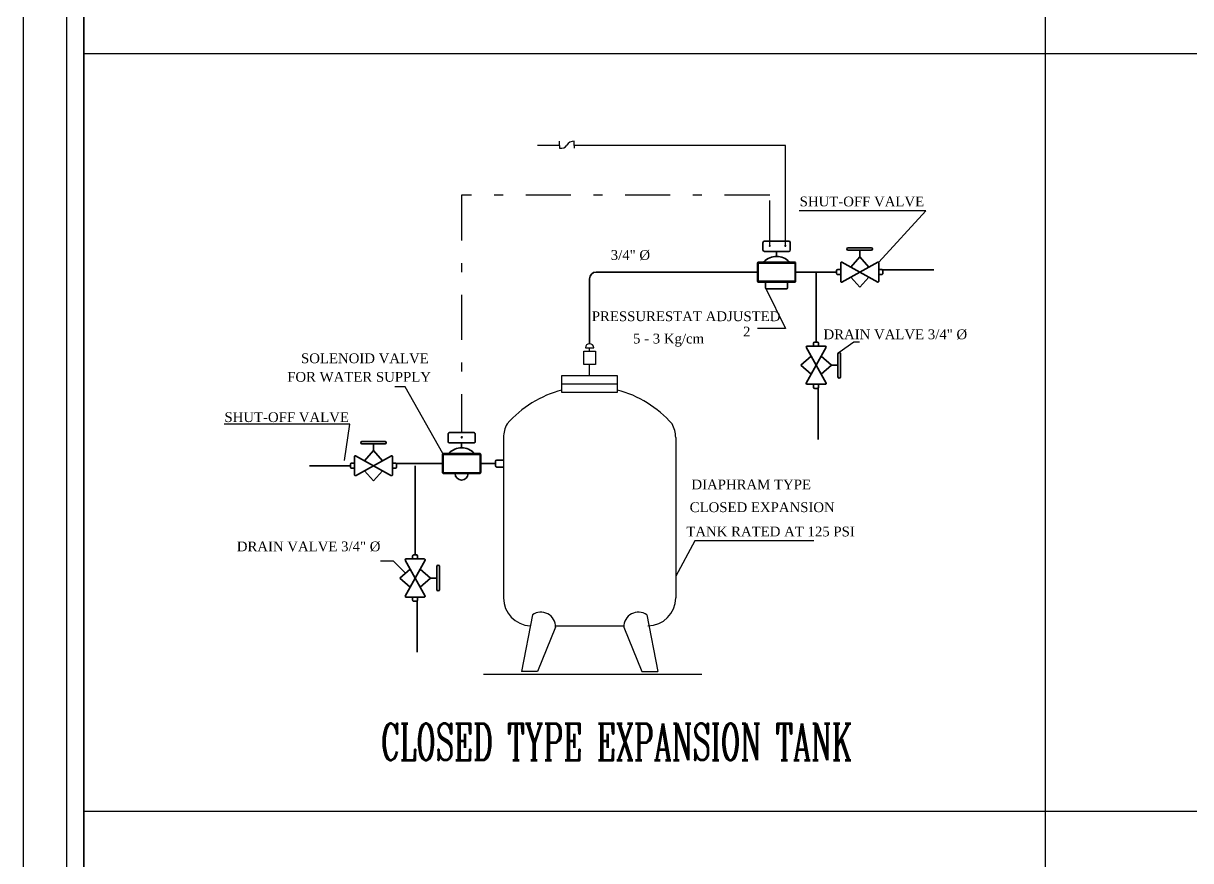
# Model space of a CAD drawing. Extents: x -730 to 2784, y 160 to 852.
# Drawn here: x -729.91 to -716.99, y 169.75 to 179.02 of the extents above; entities that cross this region are included whole.
import ezdxf

# ---------------------------------------------------------------- set-up
doc = ezdxf.new("R2010")
doc.units = 0
doc.header["$MEASUREMENT"] = 0
doc.linetypes.add('DASHDOT', pattern=[1, 0.5, -0.25, 0, -0.25])
for name, color, linetype, lineweight in [('2', 2, 'Continuous', 25), ('3', 3, 'Continuous', 25), ('5', 5, 'Continuous', 35)]:
    doc.layers.add(name, color=color, linetype=linetype, lineweight=lineweight)
for name, color, linetype in [('Duct', 4, 'Continuous'), ('fram', 252, 'Continuous'), ('M_HV_TABLE', 140, 'Continuous'), ('M_HV_TEXT', 7, 'Continuous'), ('PATHS', 21, 'Continuous'), ('pipe', 5, 'Continuous'), ('WALL', 4, 'Continuous')]:
    doc.layers.add(name, color=color, linetype=linetype)
doc.styles.add('MOST', font='romanc.shx')
doc.styles.add('ROMANS', font='romantic.ttf')

msp = doc.modelspace()

# ---------------------------------------------------------------- linework, layer by layer
at = {"color": 51}
for p, q in [((-723.9489923280554, 175.1215073242399), (-723.3369229102419, 175.1215073242399)), ((-723.9489923280554, 174.9320509511586), (-723.9489923280554, 175.1215073242399)), ((-723.3369229102419, 175.1215073242399), (-723.3369229102419, 174.9320509511586)), ((-723.9489923280554, 175.0267791376431), (-723.3369229102419, 175.0267791376431)), ((-723.3369229102419, 174.9320509511586), (-723.9489923280554, 174.9320509511586)), ((-724.5955260912998, 174.4329345213818), (-724.5955260912998, 172.6581468319122)), ((-722.690389146998, 174.4329345213818), (-722.690389146998, 172.6581468319122)), ((-724.2756881683546, 172.4721956143437), (-724.3960806004421, 171.8428199353411)), ((-723.0102270699432, 172.4721956143437), (-722.8898346377438, 171.8428199353411)), ((-724.0204706938781, 172.3350092568919), (-724.2191629012024, 171.8428199353411)), ((-724.0208534873851, 172.3500690445052), (-723.2715240392223, 172.3500690445052)), ((-723.2654445444188, 172.3350092568919), (-723.0667523369826, 171.8428199353411)), ((-724.2191629012024, 171.8428199353411), (-724.3960806004421, 171.8428199353411)), ((-723.0667523369826, 171.8428199353411), (-722.8898346377438, 171.8428199353411))]:
    msp.add_line(p, q, dxfattribs=at)
msp.add_lwpolyline([(-724.8174629765377, 171.8153504750512), (-722.4029916852902, 171.8153504750512)], dxfattribs=at)
for centre, radius, start, end in [((-723.6429576191491, 173.7838414712026), 1.214188907498811, 104.5987661345594, 138.7260205555229), ((-723.6429576191491, 173.7838414712026), 1.214188907498811, 41.27397944447711, 75.4012338654406), ((-724.2874483037809, 174.4329345214942), 0.3080777874672364, 150.4669937975386, 180), ((-722.9984669345168, 174.4329345213818), 0.3080777874672364, 0, 29.53300620246139), ((-724.2874483037809, 172.6581468319122), 0.3080777874672364, 180, 267.8496127660482), ((-722.9984669345168, 172.6581468319122), 0.3080777874672364, 270, 0), ((-724.1831223079863, 172.3384096957511), 0.1626871554333932, 358.8023348947924, 124.6791837887652), ((-723.1027929303115, 172.3384096957511), 0.1626871554333932, 55.32081621123478, 181.1976651052076)]:
    msp.add_arc(centre, radius, start, end, dxfattribs=at)
at = {"layer": '2'}
for p, q in [((-723.9746845025303, 177.6642475077411), (-723.9746845025303, 177.7113936851621)), ((-723.8135890025184, 177.6642475077411), (-723.8135890025184, 177.7113936851621)), ((-723.9746845025303, 177.6642475077411), (-724.219551781218, 177.6642475077411)), ((-723.9746845025303, 177.6642475077411), (-723.9746845025303, 177.6354998658258)), ((-721.4777047015442, 177.6642475077411), (-723.8135890025184, 177.6642475077411)), ((-723.8135890025184, 177.6642475077411), (-723.8135890025184, 177.6354998658258)), ((-721.4777047015442, 176.555639026865), (-721.4777047015442, 177.6642475077411)), ((-719.9231333958247, 176.9420074179793), (-721.3234227359122, 176.9420074179793)), ((-720.4420179452319, 176.3725238094241), (-719.9231333958247, 176.9420074179793)), ((-721.775042356103, 176.1626188519079), (-721.775042356103, 176.3623098096629)), ((-721.775042356103, 176.3623098096629), (-721.3733518997134, 176.3623098096629)), ((-721.3733518997134, 176.3623098096629), (-721.3733518997134, 176.1626188519079)), ((-721.3733518997134, 176.1626188519079), (-721.775042356103, 176.1626188519079)), ((-721.6933936846755, 176.0813134793777), (-721.4777047015442, 175.6380142167804)), ((-721.4777047015442, 175.6380142167804), (-721.7837860745486, 175.6380142167804)), ((-720.8836793200486, 175.376183401079), (-720.7205559539917, 175.4931260832765)), ((-720.7205559539917, 175.4931260832765), (-720.6561177668983, 175.4931260832765)), ((-725.6849862887049, 174.9957624916718), (-725.797753100204, 174.9957624916718)), ((-725.2676604473332, 174.2575216796397), (-725.6849862887049, 174.9957624916718)), ((-726.2964443230613, 174.5810704354465), (-727.6850052460392, 174.5810704354465)), ((-726.3562509330833, 174.177949781668), (-726.2964443230613, 174.5810704354465)), ((-725.2590797578961, 174.0438992792273), (-725.2590797578961, 174.2435902369821)), ((-725.2590797578961, 174.2435902369821), (-724.8573893015065, 174.2435902369821)), ((-724.8573893015065, 174.2435902369821), (-724.8573893015065, 174.0438992792273)), ((-724.8573893015065, 174.0438992792273), (-725.2590797578961, 174.0438992792273)), ((-722.4774952778813, 173.2888839492304), (-722.690389146998, 172.8988418874058)), ((-721.1606930974809, 173.2888839492304), (-722.4774952778813, 173.2888839492304)), ((-725.8124607472474, 173.0658391725908), (-725.9574466843466, 173.0658391725908)), ((-725.6839187521433, 172.9348887096046), (-725.8124607472474, 173.0658391725908))]:
    msp.add_line(p, q, dxfattribs=at)
at = {"layer": '2', "linetype": 'DASHDOT'}
for p, q in [((-725.0586637907164, 177.113998829636), (-725.0586637907164, 174.4873444056242)), ((-721.6501624690032, 177.113998829636), (-725.0586637907164, 177.113998829636)), ((-721.6501624690032, 176.555639026865), (-721.6501624690032, 177.113998829636))]:
    msp.add_line(p, q, dxfattribs=at)
at = {"layer": '2'}
for centre, major_axis, ratio, start_param, end_param in [((-723.8180449054045, 177.6188713057453), (-0.06549902974058598, 0.065499029740586), 0.9999999999991566, -0.8335212511000701, 0.2007121866797787), ((-723.9579087520398, 177.7055064929256), (0.05090360320516951, 0.05090360320516951), 0.9999999999997546, 3.69179487293146, 4.981948230730949), ((-721.6501624687791, 176.555639026865), (-0.004308512211184295, 0.004308512211184295), 0.999999999974689, 3.926990816999897, 7.06858347058969), ((-721.6501624687791, 176.555639026865), (0.004308512211215125, 0.004308512211215125), 0.9999999999603619, 2.356194490172526, 5.497787143762318), ((-721.4777047015442, 176.555639026865), (0.004308512211156248, 0.004308512211156248), 0.9999999999876937, 5.497787143775982, 8.639379797365777), ((-721.4777047015442, 176.555639026865), (0.004308512211134086, 0.004308512211134086), 0.9999999999979797, 2.356194490191334, 5.497787143781128), ((-725.0569541242972, 174.4369194542966), (0.004308512211215125, 0.004308512211215125), 0.9999999999603619, 5.497787143762318, 8.639379797352113), ((-725.0569541242972, 174.4369194542966), (0.004308512211134086, 0.004308512211134086), 0.9999999999979797, 2.356194490191334, 5.497787143781128)]:
    msp.add_ellipse(centre, major_axis=major_axis, ratio=ratio, start_param=start_param, end_param=end_param, dxfattribs=at)
for points in [[(-720.4415178786431, 176.3719903717855), (-720.4425180118207, 176.3730572471753), (-720.445218571289, 176.3695234096674)], [(-721.6940511687877, 176.0809935778154), (-721.6927362005628, 176.0816333808278), (-721.6953130936, 176.0852583842773)], [(-720.8832533041538, 175.3755891513412), (-720.8841053360553, 175.3767776508167), (-720.8872448186986, 175.3736273051492)], [(-725.8402333644632, 174.2290228208101), (-725.84113530446, 174.2301739047357), (-725.8441375861263, 174.2268925431757)], [(-725.2670663186251, 174.2579478643921), (-725.2682545761537, 174.2570954949998), (-725.2651033391554, 174.2539569071674)], [(-725.6833969544533, 172.9354009102531), (-725.6844405498329, 172.9343765088438), (-725.6808455479155, 172.9317579232414)]]:
    msp.add_solid(points, dxfattribs=at)
at = {"layer": '5'}
for p, q in [((-721.7253923436261, 176.5087254411713), (-721.7253923436261, 176.5900587405526)), ((-721.7093871059866, 176.606063978305), (-721.4398656716354, 176.606063978305)), ((-721.423860433995, 176.5900587405526), (-721.423860433995, 176.5087254411713)), ((-720.6545014833515, 176.5339170470875), (-720.7820610152627, 176.5339170470875)), ((-720.6545014833515, 176.5339170470875), (-720.5269419514394, 176.5339170470875)), ((-721.4398656716354, 176.4927202035312), (-721.7093871059866, 176.4927202035312)), ((-721.5746263888105, 176.4377033339361), (-721.5746263888105, 176.4927202035312)), ((-720.6545014833515, 176.5053096588347), (-720.7820610152627, 176.5053096588347)), ((-720.7541230647604, 176.3196261324768), (-720.6545014833515, 176.4326837509421)), ((-720.6545014833515, 176.5053096588347), (-720.5269419514394, 176.5053096588347)), ((-720.6545014833515, 176.4326837509421), (-720.6545014833515, 176.5053096588347)), ((-720.5548799017171, 176.3196261324768), (-720.6545014833515, 176.4326837509421)), ((-721.7856667967759, 176.3633283769512), (-721.7856667967759, 176.1649249093226)), ((-721.7738695519666, 176.3751256219851), (-721.7230108299797, 176.3751256219851)), ((-721.4262419476414, 176.3751256219851), (-721.7230108299797, 176.3751256219851)), ((-721.4262419476414, 176.3751256219851), (-721.3753832257672, 176.3751256219851)), ((-721.3635859808456, 176.3633283769512), (-721.3635859808456, 176.1649249093226)), ((-720.9099414431331, 176.2795913738531), (-720.9099414431331, 176.2486619125332)), ((-720.865541891316, 176.2917776866219), (-720.8977551303643, 176.2917776866219)), ((-720.865541891316, 176.3633283769512), (-720.865541891316, 176.1649249093226)), ((-720.853744646282, 176.3751256219851), (-720.6545014833515, 176.2641266430809)), ((-720.455258320195, 176.3751256219851), (-720.6545014833515, 176.2641266430809)), ((-720.4434610752738, 176.3633283769512), (-720.4434610752738, 176.1649249093226)), ((-720.4434610752738, 176.2917776866219), (-720.4112478362255, 176.2917776866219)), ((-720.4026308117478, 176.2882083982183), (-719.8345308964718, 176.2882083982183)), ((-720.3990615234562, 176.2795913738531), (-720.3990615234562, 176.2486619125332)), ((-723.6429576191491, 175.4718672118236), (-723.6429576191491, 176.1910087663558)), ((-723.5698397423117, 176.2641266430809), (-722.3803996559183, 176.2641266430809)), ((-722.3803996559183, 176.2641266430809), (-721.7856667967759, 176.2641266430809)), ((-721.7738695519666, 176.1531276644013), (-721.3753832257672, 176.1531276644013)), ((-721.6963040698439, 176.1531276644013), (-721.6963040698439, 176.0900719752236)), ((-721.4529487077781, 176.1531276644013), (-721.4529487077781, 176.0900719752236)), ((-721.3635859808456, 176.2641266430809), (-720.9099414431331, 176.2641266430809)), ((-721.1367637119898, 176.2641266430809), (-721.1367637119898, 175.4885084703572)), ((-720.865541891316, 176.2364755997645), (-720.8977551303643, 176.2364755997645)), ((-720.853744646282, 176.1531276644013), (-720.6545014833515, 176.2641266430809)), ((-720.7541230647604, 176.2086271536848), (-720.6545014833515, 176.0955695352195)), ((-720.6545014833515, 176.2641266430809), (-720.455258320195, 176.1531276644013)), ((-720.5548799017171, 176.2086271536848), (-720.6545014833515, 176.0955695352195)), ((-720.4434610752738, 176.2364755997645), (-720.4112478362255, 176.2364755997645)), ((-721.6841177570747, 176.0778856624547), (-721.4651350205464, 176.0778856624547)), ((-721.2477626906694, 175.4323116736184), (-721.1367637119898, 175.233068510575)), ((-721.037561978119, 175.4441089185399), (-721.2359654457474, 175.4441089185399)), ((-721.1644147553058, 175.4441089185399), (-721.1644147553058, 175.4763221575884)), ((-721.1212989814418, 175.4885084703572), (-721.1522284425374, 175.4885084703572)), ((-721.0257647330856, 175.4323116736184), (-721.1367637119898, 175.233068510575)), ((-721.1091126685607, 175.4441089185399), (-721.1091126685607, 175.4763221575884)), ((-721.1922632013858, 175.3326900919844), (-721.3053208198509, 175.233068510575)), ((-721.0812642225939, 175.3326900919844), (-720.9682066041283, 175.233068510575)), ((-720.8955806962355, 175.233068510575), (-720.8955806962355, 175.3606280424868)), ((-720.8669733079824, 175.233068510575), (-720.8669733079824, 175.3606280424868)), ((-721.1922632013858, 175.1334469290532), (-721.3053208198509, 175.233068510575)), ((-721.1367637119898, 175.233068510575), (-721.2477626906694, 175.0338253474192)), ((-721.0257647330856, 175.0338253474192), (-721.1367637119898, 175.233068510575)), ((-721.0812642225939, 175.1334469290532), (-720.9682066041283, 175.233068510575)), ((-720.9682066041283, 175.233068510575), (-720.8955806962355, 175.233068510575)), ((-720.8955806962355, 175.233068510575), (-720.8955806962355, 175.105508978663)), ((-720.8669733079824, 175.233068510575), (-720.8669733079824, 175.105508978663)), ((-721.037561978119, 175.0220281026099), (-721.2359654457474, 175.0220281026099)), ((-721.1644147553058, 175.0220281026099), (-721.1644147553058, 174.9898148635614)), ((-721.1212989814418, 174.9776285507926), (-721.1522284425374, 174.9776285507926)), ((-721.1126819568523, 174.981197839084), (-721.1126819568523, 174.4130979236962)), ((-721.1091126685607, 175.0220281026099), (-721.1091126685607, 174.9898148635614)), ((-725.2094297454197, 174.3900058686028), (-725.2094297454197, 174.4713391678717)), ((-725.1934245077797, 174.4873444056242), (-724.9239030735408, 174.4873444056242)), ((-724.9078978357885, 174.4713391678717), (-724.9078978357885, 174.3900058686028)), ((-726.0336307561362, 174.391115719494), (-726.1611902880483, 174.391115719494)), ((-726.0336307561362, 174.3625083311288), (-726.1611902880483, 174.3625083311288)), ((-726.0336307561362, 174.391115719494), (-725.9060712242241, 174.391115719494)), ((-726.0336307561362, 174.3625083311288), (-725.9060712242241, 174.3625083311288)), ((-726.0336307561362, 174.2898824233487), (-726.0336307561362, 174.3625083311288)), ((-724.9239030735408, 174.3740006309627), (-725.1934245077797, 174.3740006309627)), ((-725.0586637907164, 174.3189837613677), (-725.0586637907164, 174.3740006309627)), ((-726.2446711641011, 174.2205270493577), (-726.2446711641011, 174.0221235816168)), ((-726.2328739192918, 174.2323242942792), (-726.0336307561362, 174.1213253153749)), ((-726.1332523376583, 174.1768248048832), (-726.0336307561362, 174.2898824233487)), ((-725.9340091746145, 174.1768248048832), (-726.0336307561362, 174.2898824233487)), ((-725.8343875930929, 174.2323242942792), (-726.0336307561362, 174.1213253153749)), ((-725.8225903481713, 174.2205270493577), (-725.8225903481713, 174.0221235816168)), ((-725.2697041986813, 174.2446088042706), (-725.2697041986813, 174.046205336642)), ((-725.2579069536474, 174.2564060493042), (-725.2070482317732, 174.2564060493042)), ((-724.910279349435, 174.2564060493042), (-725.2070482317732, 174.2564060493042)), ((-724.910279349435, 174.2564060493042), (-724.8594206275603, 174.2564060493042)), ((-724.8476233826392, 174.2446088042706), (-724.8476233826392, 174.046205336642)), ((-726.7427152537435, 174.1213253153749), (-726.2890707159182, 174.1213253153749)), ((-726.2890707159182, 174.136790046147), (-726.2890707159182, 174.1058605848274)), ((-726.2446711641011, 174.148976358916), (-726.2768844031499, 174.148976358916)), ((-726.2446711641011, 174.0936742720587), (-726.2768844031499, 174.0936742720587)), ((-726.2328739192918, 174.0103263366955), (-726.0336307561362, 174.1213253153749)), ((-726.0336307561362, 174.1213253153749), (-725.8343875930929, 174.0103263366955)), ((-725.8225903481713, 174.148976358916), (-725.7903771091229, 174.148976358916)), ((-725.8225903481713, 174.0936742720587), (-725.7903771091229, 174.0936742720587)), ((-725.7817600847576, 174.1454070705123), (-725.2697041986813, 174.1454070705123)), ((-725.7781907963541, 174.136790046147), (-725.7781907963541, 174.1058605848274)), ((-725.5731158020131, 174.1185004324566), (-725.5731158020131, 173.1335993899979)), ((-724.8476233826392, 174.1454070705123), (-724.6823757327203, 174.1454070705123)), ((-724.6823757327203, 174.1717895525975), (-724.6823757327203, 174.1190245884272)), ((-724.5955260912998, 174.1839758653663), (-724.6701894199515, 174.1839758653663)), ((-724.5955260912998, 174.1068382756584), (-724.6701894199515, 174.1068382756584)), ((-726.1332523376583, 174.0658258260914), (-726.0336307561362, 173.9527682076259)), ((-725.9340091746145, 174.0658258260914), (-726.0336307561362, 173.9527682076259)), ((-725.2579069536474, 174.0344080918329), (-724.8594206275603, 174.0344080918329)), ((-725.6841147809174, 173.0774025931469), (-725.5731158020131, 172.8781594301033)), ((-725.4739140682547, 173.0891998381804), (-725.672317535883, 173.0891998381804)), ((-725.6007668455537, 173.0891998381804), (-725.6007668455537, 173.1214130771167)), ((-725.5576510714656, 173.1335993899979), (-725.5885805325607, 173.1335993899979)), ((-725.4621168233335, 173.0774025931469), (-725.5731158020131, 172.8781594301033)), ((-725.5454647586968, 173.0891998381804), (-725.5454647586968, 173.1214130771167)), ((-725.6286152914091, 172.9777810117373), (-725.7416729098742, 172.8781594301033)), ((-725.5176163126172, 172.9777810117373), (-725.4045586941517, 172.8781594301033)), ((-725.3319327863716, 172.8781594301033), (-725.3319327863716, 173.0057189620153)), ((-725.3033253980062, 172.8781594301033), (-725.3033253980062, 173.0057189620153)), ((-725.6286152914091, 172.7785378485815), (-725.7416729098742, 172.8781594301033)), ((-725.5731158020131, 172.8781594301033), (-725.6841147809174, 172.6789162669475)), ((-725.4621168233335, 172.6789162669475), (-725.5731158020131, 172.8781594301033)), ((-725.5176163126172, 172.7785378485815), (-725.4045586941517, 172.8781594301033)), ((-725.4045586941517, 172.8781594301033), (-725.3319327863716, 172.8781594301033)), ((-725.3319327863716, 172.8781594301033), (-725.3319327863716, 172.7505998981916)), ((-725.3033253980062, 172.8781594301033), (-725.3033253980062, 172.7505998981916)), ((-725.4739140682547, 172.6671190221384), (-725.672317535883, 172.6671190221384)), ((-725.6007668455537, 172.6671190221384), (-725.6007668455537, 172.6349057830899)), ((-725.5454647586968, 172.6671190221384), (-725.5454647586968, 172.6349057830899)), ((-725.5576510714656, 172.6227194703212), (-725.5885805325607, 172.6227194703212)), ((-725.5490340469879, 172.6262887586125), (-725.5490340469879, 172.0581888433369))]:
    msp.add_line(p, q, dxfattribs=at)
for centre, major_axis, ratio, start_param, end_param in [((-721.7093871059866, 176.5900587406648), (-0.0113174120876934, 0.0113174120876934), 0.9999999999987533, -0.7853981633980718, 0.7853981633980718), ((-721.4398656716354, 176.5900587406648), (-0.01131741208777453, 0.01131741208777453), 0.9999999999928291, 3.926990816990826, 5.49778714377855), ((-720.7820610152627, 176.5196133529612), (-0.01011423915202976, 0.01011423915202976), 0.9999999999879475, -0.7853981634034745, 2.356194490186319), ((-720.5269419514394, 176.5196133529612), (0.01011423915202106, 0.01011423915202106), 0.999999999999088, 3.926990816987697, 7.06858347057749), ((-721.7093871059866, 176.5087254413958), (0.0113174120876934, 0.0113174120876934), 0.9999999999987536, 2.35619449019172, 3.926990816987863), ((-721.5746263888105, 176.2422869273224), (0.1828097270500513, 0.06905197784052547), 0.9999999999979193, 1.209637926881939, 2.007828023975239), ((-721.5746263888105, 176.2422869273224), (-0.1381802662243949, 0.1381802662243949), 0.9999999999992968, 4.699597046686867, 5.497787143781786), ((-721.4398656716354, 176.5087254413958), (0.01131741208777453, 0.01131741208777453), 0.9999999999928291, 3.926990816990826, 5.49778714377855), ((-721.7738695519666, 176.3633283769512), (0.008341911885971392, 0.008341911885971392), 0.9999999999959506, 0.7853981633994728, 2.356194490190318), ((-721.7230108299797, 176.3869228669066), (0.008341911886016226, 0.008341911886016226), 0.99999999998011, 3.926990816997185, 4.725180914078306), ((-721.4262419476414, 176.3869228669066), (-0.00834191188600346, 0.00834191188600346), 0.9999999999897359, 1.558004393093183, 2.356194490187212), ((-721.3753832256549, 176.3633283769512), (0.0083419118859376, 0.0083419118859376), 0.9999999999926283, 5.497787143778452, 7.068583470580716), ((-720.8977551303643, 176.2795913738531), (0.00861702442227286, 0.00861702442227286), 0.9999999999968949, 0.7853981633990009, 2.356194490190792), ((-720.8537446461697, 176.3633283769512), (-0.0083419118859376, 0.0083419118859376), 0.9999999999926283, -0.7853981634011343, 0.7853981634011338), ((-720.455258320195, 176.3633283769512), (0.008341911886004959, 0.008341911886004959), 0.9999999999878983, 5.497787143776085, 7.068583470583082), ((-720.4112478362255, 176.2795913738531), (-0.00861702442227286, 0.00861702442227286), 0.9999999999968955, 3.926990816988793, 5.497787143780585), ((-723.5698397423117, 176.1910087663558), (0.05170214653356985, 0.05170214653356985), 0.9999999999995012, 0.7853981633976977, 2.356194490192095), ((-721.7738695519666, 176.1649249093226), (-0.008341911885971392, 0.008341911885971392), 0.999999999995951, 0.7853981633994725, 2.356194490190318), ((-721.3753832256549, 176.1649249093226), (-0.0083419118859376, 0.0083419118859376), 0.9999999999926283, 2.356194490188658, 3.926990816990926), ((-720.8977551303643, 176.2486619125332), (0.008617024422313489, 0.008617024422313489), 0.9999999999874695, 2.356194490186079, 3.926990816993507), ((-720.8537446461697, 176.1649249093226), (0.0083419118859376, 0.0083419118859376), 0.9999999999926283, 2.356194490188659, 3.926990816990926), ((-720.455258320195, 176.1649249093226), (-0.008341911886004959, 0.008341911886004959), 0.9999999999878983, 2.356194490186291, 3.926990816993292), ((-720.4112478362255, 176.2486619125332), (-0.008617024422313489, 0.008617024422313489), 0.9999999999874695, 2.356194490186079, 3.926990816993507), ((-721.684117757187, 176.090071975448), (-0.00861702442227286, 0.00861702442227286), 0.9999999999968955, 0.7853981633990009, 2.356194490190792), ((-721.4651350204346, 176.090071975448), (0.008617024422340242, 0.008617024422340242), 0.9999999999812603, 3.926990816996611, 5.497787143772769), ((-721.2359654457474, 175.4323116736184), (0.008341911885971392, 0.008341911885971392), 0.999999999995951, 0.7853981633994725, 2.356194490190318), ((-721.1522284425374, 175.4763221575884), (0.008617024422340242, 0.008617024422340242), 0.9999999999812603, 0.7853981634068182, 2.356194490182974), ((-721.1212989814418, 175.4763221575884), (-0.00861702442227286, 0.00861702442227286), 0.9999999999968955, 3.926990816988793, 5.497787143780585), ((-721.037561978119, 175.4323116736184), (-0.008341911885971392, 0.008341911885971392), 0.999999999995951, 3.926990816989265, 5.497787143780114), ((-720.8812770021096, 175.360628042599), (0.01011423915197089, 0.01011423915197087), 0.9999999999995896, 5.497787143781931, 8.639379797371724), ((-720.8812770021096, 175.1055089787754), (-0.0101142391521033, 0.0101142391521033), 0.9999999999922446, 0.7853981634013261, 3.926990816991118), ((-721.2359654457474, 175.0338253475314), (0.0083419118859376, 0.0083419118859376), 0.9999999999926283, 2.356194490188659, 3.926990816990926), ((-721.1522284425374, 174.9898148635614), (-0.00861702442227286, 0.00861702442227286), 0.9999999999968955, 0.7853981633990009, 2.356194490190792), ((-721.1212989814418, 174.9898148635614), (0.00861702442227286, 0.00861702442227286), 0.9999999999968949, 3.926990816988793, 5.497787143780585), ((-721.037561978119, 175.0338253475314), (-0.0083419118859376, 0.0083419118859376), 0.9999999999926283, 2.356194490188658, 3.926990816990926), ((-725.1934245080043, 174.4713391678717), (-0.0113174120876934, 0.0113174120876934), 0.9999999999987536, -0.7853981633980714, 0.7853981633980714), ((-724.9239030736532, 174.4713391678717), (0.0113174120876934, 0.0113174120876934), 0.9999999999987533, 5.497787143781514, 7.068583470577657), ((-726.1611902880483, 174.3768120253675), (-0.01011423915197089, 0.01011423915197089), 0.9999999999995903, -0.7853981633976531, 2.35619449019214), ((-725.9060712242241, 174.3768120253675), (-0.01011423915197089, 0.01011423915197089), 0.9999999999995903, 2.356194490192139, 5.497787143781931), ((-725.1934245080043, 174.3900058686028), (0.0113174120876934, 0.0113174120876934), 0.9999999999987533, 2.35619449019172, 3.926990816987863), ((-724.9239030736532, 174.3900058686028), (-0.0113174120876934, 0.0113174120876934), 0.9999999999987536, 2.35619449019172, 3.926990816987863), ((-726.2328739192918, 174.2205270494699), (-0.008341911885870263, 0.008341911885870263), 0.9999999999973592, -0.7853981633987687, 0.7853981633987686), ((-725.8343875929805, 174.2205270494699), (0.008341911885870263, 0.008341911885870263), 0.9999999999973592, 5.497787143780817, 7.068583470578357), ((-725.2579069536474, 174.244608804495), (-0.008341911885870263, 0.008341911885870263), 0.9999999999973592, -0.7853981633987687, 0.7853981633987686), ((-725.2070482316609, 174.2682032942257), (0.008341911886082895, 0.008341911886082895), 0.9999999999803816, 3.926990816997048, 4.725180914086282), ((-725.0586637906041, 174.1235673548661), (-0.09727707337878166, 0.1694837542140992), 0.9999999999981429, -0.5210531301167399, 0.2771369669798314), ((-725.0586637906041, 174.1235673548661), (0.09728057693513338, 0.1694817432610772), 0.9999999999981435, -0.2771162949269084, 0.5210738021696626), ((-724.910279349435, 174.2682032942257), (-0.0083419118859223, 0.0083419118859223), 0.999999999991802, 1.558004393101128, 2.356194490188245), ((-724.8594206276726, 174.244608804495), (0.008341911885870263, 0.008341911885870263), 0.9999999999973592, 5.497787143780817, 7.068583470578357), ((-726.2768844031499, 174.1367900462595), (0.00861702442227286, 0.00861702442227286), 0.9999999999968949, 0.7853981633990009, 2.356194490190792), ((-726.2768844031499, 174.1058605848274), (-0.00861702442227286, 0.00861702442227286), 0.9999999999968955, 0.7853981633990009, 2.356194490190792), ((-725.7903771091229, 174.1367900462595), (-0.00861702442227286, 0.00861702442227286), 0.9999999999968955, 3.926990816988793, 5.497787143780585), ((-725.7903771091229, 174.1058605848274), (0.00861702442227286, 0.00861702442227286), 0.9999999999968949, 3.926990816988793, 5.497787143780585), ((-724.6701894198392, 174.1717895527098), (0.00861702442227286, 0.00861702442227286), 0.9999999999968949, 0.7853981633990009, 2.356194490190792), ((-724.6701894198392, 174.1190245885395), (0.008617024422313489, 0.008617024422313489), 0.9999999999874695, 2.356194490186079, 3.926990816993507), ((-726.2328739192918, 174.0221235816168), (0.008341911885870263, 0.008341911885870263), 0.9999999999973592, 2.356194490191024, 3.926990816988561), ((-725.8343875929805, 174.0221235816168), (-0.008341911885870263, 0.008341911885870263), 0.9999999999973592, 2.356194490191024, 3.926990816988561), ((-725.2579069536474, 174.0462053367542), (0.008341911885870263, 0.008341911885870263), 0.9999999999973592, 2.356194490191024, 3.926990816988561), ((-725.0586637906041, 174.0344080919451), (-0.05088098404223042, 0.05088098404223042), 0.9999999999998449, 0.7853981633975256, 3.926990816987318), ((-724.8594206276726, 174.0462053367542), (-0.008341911885870263, 0.008341911885870263), 0.9999999999973592, 2.356194490191024, 3.926990816988561), ((-725.6723175357712, 173.0774025931469), (0.008341911885971392, 0.008341911885971392), 0.9999999999959506, 0.7853981633994728, 2.356194490190318), ((-725.588580532448, 173.1214130771167), (-0.008617024422313489, 0.008617024422313489), 0.9999999999874695, -0.7853981634037134, 0.785398163403713), ((-725.5576510713532, 173.1214130771167), (-0.00861702442227286, 0.00861702442227286), 0.9999999999968955, 3.926990816988793, 5.497787143780585), ((-725.4739140680305, 173.0774025931469), (0.0083419118859376, 0.0083419118859376), 0.9999999999926283, 5.497787143778452, 7.068583470580716), ((-725.3176290922453, 173.0057189621274), (0.01011423915202976, 0.01011423915202976), 0.9999999999879475, 5.497787143776112, 8.639379797365903), ((-725.6723175357712, 172.6789162671722), (-0.008341911885971392, 0.008341911885971392), 0.999999999995951, 0.7853981633994725, 2.356194490190318), ((-725.4739140680305, 172.6789162671722), (-0.0083419118859376, 0.0083419118859376), 0.9999999999926283, 2.356194490188658, 3.926990816990926), ((-725.3176290922453, 172.7505998983038), (0.01011423915202976, 0.01011423915202976), 0.9999999999879475, 2.356194490186319, 5.497787143776112), ((-725.588580532448, 172.6349057830899), (0.008617024422313489, 0.008617024422313489), 0.9999999999874695, 2.356194490186079, 3.926990816993507), ((-725.5576510713532, 172.6349057830899), (0.00861702442227286, 0.00861702442227286), 0.9999999999968949, 3.926990816988793, 5.497787143780585)]:
    msp.add_ellipse(centre, major_axis=major_axis, ratio=ratio, start_param=start_param, end_param=end_param, dxfattribs=at)
at = {"layer": 'Duct', "color": 1}
for p, q in [((-723.6897285495621, 175.4250962814105), (-723.5961866887357, 175.4250962814105)), ((-723.6429576191491, 175.3871347008323), (-723.6429576191491, 175.4250962814105))]:
    msp.add_line(p, q, dxfattribs=at)
msp.add_arc((-723.6429576191491, 175.4250962814105), 0.04677093039173682, 0, 180, dxfattribs=at)
at = {"layer": 'fram'}
for points in [[(-729.907190502297, 198.1753014792799), (-664.907190502297, 198.1753014792799), (-664.907190502297, 160.1753014792799), (-729.9071905022969, 160.1753014792799)], [(-672.9607946091672, 197.6983995652669), (-729.4302885848474, 197.6983995652669), (-729.4302885848474, 160.6522034001658), (-672.9607946091672, 160.6522034001658)]]:
    msp.add_lwpolyline(points, close=True, dxfattribs=at)
at = {"layer": 'M_HV_TABLE', "color": 7, "ltscale": 50}
for p, q in [((-673.152794742453, 178.6777205725755), (-729.2382885848474, 178.6777205725755)), ((-673.1527948011963, 170.294192598644), (-729.2382885848474, 170.294192598644))]:
    msp.add_line(p, q, dxfattribs=at)
at = {"layer": 'PATHS', "linetype": 'Continuous'}
msp.add_line((-718.6040651013152, 197.5063995720785), (-718.6040650666979, 160.8442034069774), dxfattribs=at)
at = {"layer": 'pipe', "color": 1, "linetype": 'Continuous'}
msp.add_line((-723.6429576191491, 175.1215073242399), (-723.6429576191491, 175.2411287486923), dxfattribs=at)
msp.add_lwpolyline([(-723.707267737275, 175.3871347008323), (-723.5786475010228, 175.3871347008323), (-723.5786475010228, 175.2411287486923), (-723.707267737275, 175.2411287486923)], close=True, dxfattribs=at)
at = {"layer": 'WALL', "linetype": 'Continuous'}
msp.add_lwpolyline([(-673.1527946105209, 197.5063996149947, 0.0192, 0.0192, 0), (-729.2382885848474, 197.5063995620374, 0.0192, 0.0192, 0), (-729.2382885848474, 160.8442033969363, 0.0192, 0.0192, 0), (-673.1527948674121, 160.8442034498936, 0.0192, 0.0192, 0)], format="xyseb", close=True, dxfattribs=at)

# ---------------------------------------------------------------- texts
at = {"layer": '3', "style": 'ROMANS'}
for s, p in [('SHUT-OFF VALVE', (-721.3190349277658, 176.9914519197582)), ('3/4" %%c', (-723.4089686857479, 176.3987673866871)), ('PRESSURESTAT ADJUSTED', (-723.6186548633951, 175.7209910793101)), ('2', (-721.9459106728838, 175.5512640203779)), ('DRAIN VALVE 3/4" %%C', (-721.0556604984164, 175.5211425514532)), ('5 - 3 Kg/cm', (-723.1624367676956, 175.4743191003671)), ('SOLENOID VALVE ', (-726.8353423587956, 175.2559377857593)), ('FOR WATER SUPPLY', (-726.9885001985296, 175.0502853162941)), ('SHUT-OFF VALVE', (-727.6827613928186, 174.6045732627673, -4.620387852201254)), ('DIAPHRAM TYPE', (-722.5166115791109, 173.8598677917947)), ('CLOSED EXPANSION', (-722.5358323827792, 173.6078737848511)), ('TANK RATED AT 125 PSI', (-722.5727422095944, 173.3392163727528)), ('DRAIN VALVE 3/4" %%C', (-727.5460693092897, 173.1741142631773))]:
    msp.add_text(s, height=0.108322780491196, dxfattribs=at).set_placement(p)
at = {"layer": 'M_HV_TEXT', "color": 6, "style": 'MOST', "width": 0.574044512401467}
msp.add_text('CLOSED TYPE EXPANSION TANK', height=0.4063457591395013, dxfattribs=at).set_placement((-725.9526731239572, 170.8629183727737, -4.863566160211847))

doc.saveas('drawing.dxf')
